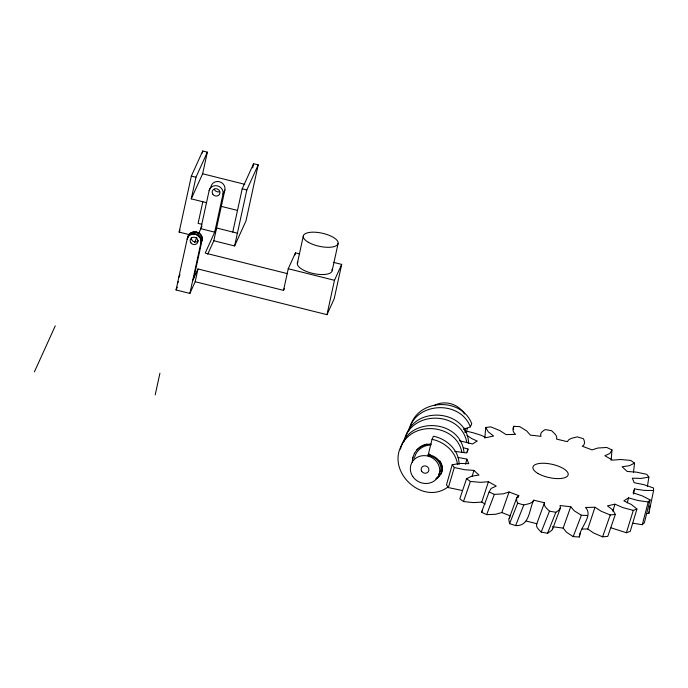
<?xml version="1.0" encoding="UTF-8"?>
<svg xmlns="http://www.w3.org/2000/svg" width="688" height="688" viewBox="0 0 688 688"><rect width="100%" height="100%" fill="white"/><g stroke="black" fill="none" stroke-linecap="round" stroke-linejoin="round"><path stroke-width="1.03" d="M552.739 528.264L551.776 530.353L547.545 533.295L541.172 532.073C539.28 529.872 535.264 527.12 536.829 523.731L544.466 502.756L533.75 500.193C532.091 503.9 527.111 503.908 523.792 505.001L517.686 503.143C516.318 500.795 515.759 496.951 518.804 495.644L509.06 491.989L503.16 493.855L494.345 494.38L489.108 491.98L491.206 488.377L496.246 486.106L488.428 481.72L480.491 482.348L470.394 481.462L466.541 478.753L459.799 498.834L463.471 501.561L473.645 502.601L481.772 502.111L485.126 504.089M442.367 466.928C442.891 471.822 440.131 476.724 435.745 478.908M646.668 513.506L648.784 513.506L648.853 511.846M459.085 464.503C459.197 450.33 446.787 438.832 433.449 436.244L432.038 439.348L428.263 454.734C437.19 455.551 445.506 465.415 440.896 474.17M468.623 443.485C467.745 408.526 412.224 404.682 405.223 438.669M513.506 429.303L513.687 426.336L519.715 426.629L526.716 430.946L530.362 435.108L541.009 436.33C539.34 433.268 542.978 430.851 545.231 429.57L551.613 430.705C553.634 432.95 557.83 435.504 556.618 439.107L567.342 441.67C568.993 437.964 573.973 437.946 577.301 436.863L583.407 438.72C584.766 441.068 585.333 444.912 582.289 446.22L592.033 449.875L597.924 448.008L606.747 447.484L611.985 449.883L611.142 460.341M484.799 438.093L485.745 427.463L490.828 426.895L499.866 430.585L506.076 434.61L515.604 434.377C513.059 432.58 512.156 429.097 513.687 426.336M580.388 533.148L579.305 537.001L573.207 536.606L566.482 532.254L563.145 528.1L570.73 506.755L560.075 505.534L560.385 508.097L552.516 529.244M412.258 462.13L412.748 457.718L414.529 453.143M412.456 461.691L412.946 457.279M633.459 472.587L634.542 463.11L630.69 460.401L620.602 459.515L612.655 460.143L604.847 455.757L609.878 453.487L611.985 449.883M414.339 458.088L414.4 457.64M647.382 486.579L648.887 477.102L646.789 474.35L636.417 472.14L627.198 471.461L622.09 466.774L629.4 465.699L634.542 463.11M544.466 502.756C543.253 506.351 547.45 508.914 549.48 511.158L555.852 512.285L558.329 510.668L560.385 508.097M467.376 452.102L467.995 449.015L463.635 447.836M649.094 509.971L649.928 505.775M648.887 477.102L641.199 478.418L632.324 478.203L634.241 482.735L643.83 484.644L653.471 487.964L653.6 490.484L648.784 513.506M189.544 234.685L179.138 232.088L191.35 176.085L202.728 150.999L207.346 152.151L202.633 173.772L191.255 198.858L206.512 202.676M191.255 198.858L195.968 177.237L207.346 152.151M202.272 153.071L202.728 150.999M284.376 288.487L283.533 290.362L197.972 268.965L195.186 281.719L189.879 293.423L176.051 289.966L187.308 238.487C188.168 229.121 203.012 230.084 202.238 239.424L193.801 278.158M188.297 236.655L188.443 235.975M155.204 394.86L159.917 373.24M202.814 201.747L198.101 223.376L201.799 224.297M207.69 254.259L213.813 240.757L224.89 189.94A7.164 6.613 24.4 0 0 219.369 181.718A7.164 6.613 24.4 0 0 211.018 186.474L209.126 190.636L200.836 228.691L198.617 233.593M189.879 293.423L201.102 241.935L202.238 239.424M224.89 189.94L222.998 194.111L214.708 232.166L200.836 228.691L201.971 226.197M232.776 232.045L242.202 188.796L253.58 163.718L258.198 164.871L245.994 220.874L234.617 245.96L213.813 240.757M234.617 245.96L246.82 189.957L258.198 164.871M252.677 167.829L253.58 163.718M283.533 290.362L288.246 268.733L295.453 252.849L299.555 253.872M294.997 254.904L295.453 252.849M297.354 263.358L303.288 236.113M332.192 270.625L338.126 243.38M195.186 281.719L326.981 314.674L334.471 280.3L341.678 264.407L333.456 262.352M341.678 264.407L334.187 298.79L326.981 314.674M438.591 474.522C445.093 467.006 436.854 456.084 428.168 455.654L428.461 454.295L430.138 454.734M633.433 494.079L634.56 488.919L644.123 490.406L653.6 490.484M465.587 464.228L466.842 459.128L458.062 457.425M634.56 488.919L633.098 492.849L642.102 495.807L650.074 499.909L644.364 522.699L642.308 524.686L632.848 523.241M627.241 502.98L628.565 497.871L637.888 500.494L648.225 501.965L650.074 499.909M648.225 501.965L642.308 524.686M466.842 459.128L468.76 463.66L459.885 463.437L452.205 464.761L446.469 484.842L448.361 487.577L461.94 490.424M472.114 476.5L473.886 470.394L464.667 469.723L454.295 467.513L452.205 464.761M448.361 487.577L454.295 467.513M612.827 511.236L614.943 504.192L623.104 507.684L633.295 510.401L636.933 509.017L631.421 504.536L623.861 500.821L628.565 497.871M636.933 509.017L630.208 531.437L626.381 532.727L611.116 527.851M516.783 497.648L508.793 519.449L509.584 523.663L515.622 525.589C529.915 526.354 528.986 509.352 533.75 500.193M633.295 510.401L626.381 532.727M481.772 502.111L488.428 481.72M579.305 537.001C579.477 528.1 593.778 515.518 585.479 507.486L595.008 507.254L587.776 528.995L593.727 533.054L602.576 536.838L607.788 536.365L615.339 514.4L612.819 509.971L607.452 505.861L614.943 504.192M463.471 501.561L470.394 481.462M615.339 514.4L610.256 514.968L602.576 536.838M489.108 491.98L481.54 512.207L486.648 514.658L495.652 514.289L501.81 512.551L509.06 491.989M518.124 497.519L518.804 495.644M467.995 449.015L466.533 452.945L454.828 451.371M400.459 449.178C407.468 416.188 460.066 418.459 463.961 451.939M403.813 441.782C410.469 409.885 461.192 410.487 466.817 442.496M408.577 431.273C414.537 401.964 459.928 399.341 470.343 426.861L463.402 429.407M409.988 428.16C415.956 398.851 461.338 396.228 471.753 423.756L470.343 426.861M486.648 514.658L494.345 494.38M414.726 456.798C416.636 449.918 423.619 444.895 430.705 445.145M587.406 515.527L581.377 515.226L573.207 536.606M509.584 523.663L517.686 503.143M515.622 525.589L523.792 505.001M549.48 511.158L541.172 532.073M555.852 512.285L547.545 533.295M34.4 371.873L55.272 325.871M179.138 232.088L180.015 230.153M187.162 239.166L189.037 234.728M187.308 238.487L189.897 233.636M188.761 236.139L190.989 232.75M189.854 235.262L191.126 234.617L192.262 232.114M191.126 234.617L192.528 234.255L193.663 231.744M192.528 234.255L193.999 234.178L195.134 231.675M193.999 234.178L195.469 234.402L196.605 231.89M201.102 241.935L200.156 237.833L196.88 234.9L198.024 232.398M178.863 277.221L180.007 274.71M194.635 242.4L196.845 237.506M198.17 235.666L199.305 233.155M177.461 283.482L178.347 281.53M199.279 236.655L200.414 234.152M176.051 289.966L177.375 287.042M200.156 237.833L201.292 235.33M200.767 239.149L201.911 236.638M201.085 240.533L202.229 238.022M200.956 242.615L202.091 240.103M192.657 280.67L197.972 268.965M428.263 454.734L428.461 454.295M428.168 455.654L429.045 453.71M481.54 512.207L482.623 510.152M509.163 518.245L509.825 517.385M414.331 453.581L417.091 449.522L420.471 446.641L424.47 444.672M416.885 449.961C420.609 446.168 425.898 443.76 431.264 444.19M448.112 486.863C422.957 506.136 385.925 471.813 401.878 444.758C414.185 420.033 456.333 424.651 461.803 451.982M436.691 477.971L438.927 476.474M466.541 478.753L471.684 476.165L479.003 475.081L473.886 470.394M465.062 432.494L467.797 431.462L473.593 432.89L480.989 435.229L486.149 437.671L493.631 436.003L488.265 431.883L485.745 427.463M425.339 444.474L427.076 444.087M581.953 529.038L587.776 528.995M552.438 526.724L563.145 528.1M459.55 440.75L472.518 443.992L477.223 441.042L471.882 438.669L466.997 435.384M202.633 173.772L244.756 184.307M191.35 176.085L195.968 177.237M242.202 188.796L246.82 189.957M221.304 206.374L237.489 210.425M237.394 233.198L216.591 227.995L205.213 253.081L287.644 273.695M288.246 268.733L334.471 280.3M526.165 521.031L536.829 523.731M432.038 439.348C444.457 441.851 455.8 451.595 457.537 464.538M195.469 234.402L196.88 234.9M610.256 514.968L601.217 511.27L595.008 507.254M501.81 512.551L510.427 515.931M581.377 515.226L574.368 510.917L570.73 506.755M439.83 460.943L441.369 463.394M441.619 464.28L442.117 466.043M332.02 269.163A17.802 6.708 12.3 0 1 313.762 273.635A17.802 6.708 12.3 0 1 297.938 262.059M198.359 240.705A3.939 3.638 24.4 0 1 191.384 237.429M209.126 190.636A7.164 6.613 24.4 0 1 217.477 185.889A7.164 6.613 24.4 0 1 222.998 194.111M219.567 191.66A3.939 3.638 24.4 0 1 214.26 189.166M464.847 428.091A22.05 20.356 24.4 0 1 464.968 431.969M434.257 405.473A22.05 20.356 24.4 0 1 464.538 413.961M467.358 428.246A22.05 20.356 24.4 0 1 466.129 432.331M537.973 473.473A18.043 6.803 12.3 0 0 567.6 475.933A18.043 6.803 12.3 0 0 546.066 463.385A18.043 6.803 12.3 0 0 537.973 473.473M212.712 194.05A3.939 3.638 24.4 0 0 219.455 194.386A3.939 3.638 24.4 0 0 216.032 188.684A3.939 3.638 24.4 0 0 212.712 194.05M190.929 242.898A3.939 3.638 24.4 0 0 197.628 242.563A3.939 3.638 24.4 0 0 193.62 237.197A3.939 3.638 24.4 0 0 190.929 242.898M308.301 242.253A17.802 6.708 12.3 0 0 337.541 244.679A17.802 6.708 12.3 0 0 316.282 232.303A17.802 6.708 12.3 0 0 308.301 242.253M412.774 476.543A14.887 13.743 24.4 0 0 438.179 476.526A14.887 13.743 24.4 0 0 424.135 455.619A14.887 13.743 24.4 0 0 412.774 476.543M421.675 471.246A3.939 3.638 24.4 0 0 428.418 471.572A3.939 3.638 24.4 0 0 424.995 465.879A3.939 3.638 24.4 0 0 421.675 471.246"/></g></svg>
